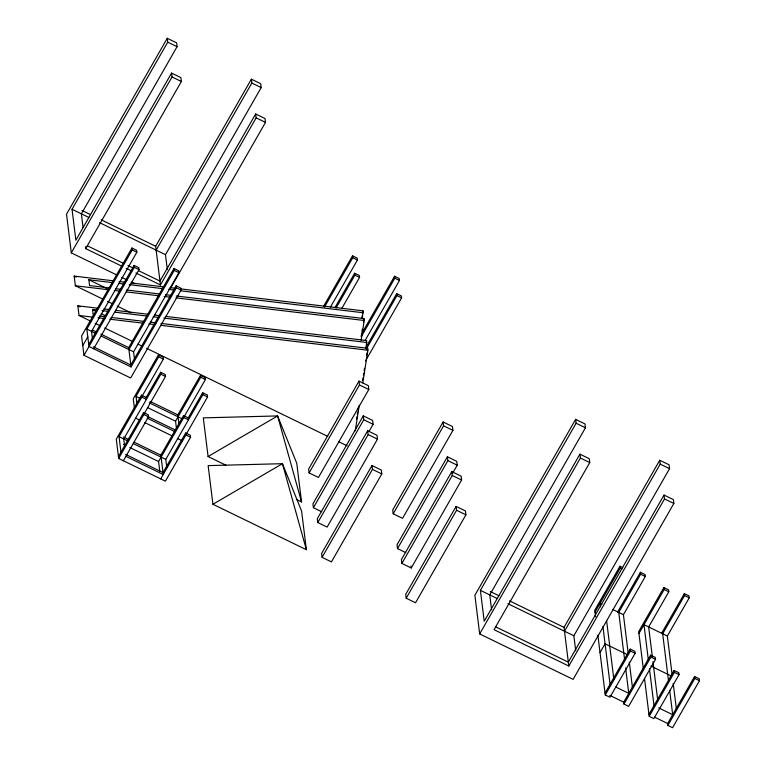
<?xml version="1.0" encoding="UTF-8"?>
<svg xmlns="http://www.w3.org/2000/svg" width="766" height="766" viewBox="0 0 766 766"><rect width="100%" height="100%" fill="white"/><g stroke="black" fill="none" stroke-linecap="round" stroke-linejoin="round"><path stroke-width="1.15" d="M361.935 317.852L362.299 315.515M362.663 313.179L363.036 310.833L180.719 288.906M362.347 318.675L363.036 310.833M361.207 336.284L361.581 333.919M361.954 331.554L362.318 329.198M363.429 322.113L363.994 318.57L176.295 295.992M361.112 340.372L364.223 320.504L363.994 318.57M366.024 348.396L366.713 340.564L165.456 316.358M356.554 419.136L356.927 416.771M357.291 414.406L357.665 412.051M358.038 409.686L358.402 407.33M362.663 380.175L363.036 377.81M363.41 375.445L363.773 373.09M364.147 370.725L364.52 368.369M366.55 355.376L366.924 353.021M367.297 350.656L367.661 348.291L160.956 323.434M355.252 430.875L359.283 405.157M362.768 382.952L367.9 350.225L367.661 348.291M83.082 227.559L81.378 213.81L177.08 46.707L176.601 42.839L167.256 38.3L66.518 214.202L71.295 252.866L116.413 274.793M121.995 266.262L85.677 248.615L181.379 81.502L180.9 77.644L171.555 73.096L75.863 240.198L72.033 209.271L167.735 42.168L167.256 38.3M71.295 252.866L172.034 76.964L171.555 73.096M92.475 339.108L91.527 331.372L136.855 252.215L136.616 250.281L131.944 248.012L81.579 335.958L83.963 355.29L130.689 378.002L181.063 290.055L180.824 288.121L176.151 285.852L130.814 365.009L93.433 346.835M176.151 285.852L176.391 287.786L131.053 366.943L89 346.5L86.855 329.102L132.183 249.946L131.944 248.012M82.766 345.629L87.803 336.829M88.76 344.566L134.098 265.409L138.77 267.679L139.01 269.613L93.672 348.769M83.963 355.29L134.337 267.344L134.098 265.409M135.879 273.012L160.448 284.952L155.661 246.288L251.363 79.185L260.708 83.724L261.187 87.592L165.485 254.695L167.333 269.594M156.14 250.156L251.842 83.054L251.363 79.185M170.674 287.939L265.496 122.388L265.017 118.519L255.672 113.981L159.97 281.084L138.608 270.704M160.448 284.952L256.15 117.849L255.672 113.981M131.053 366.943L128.669 347.611L173.997 268.454L178.669 270.724L178.909 272.658L133.581 351.814L134.395 358.44M128.908 349.545L174.236 270.388L173.997 268.454M141.863 396.616L163.369 359.072L163.129 357.138L158.457 354.869L133.265 398.837L134.414 408.115M136.98 404.103L136.022 396.376L158.696 356.793L158.457 354.869M141.48 395.17L141.72 397.104L146.392 399.373L146.153 397.439L141.48 395.17L116.288 439.138L118.682 458.47L165.408 481.182L190.59 437.214L190.351 435.28L185.678 433.01L163.014 472.584L125.634 454.41M120.961 452.141L119.046 436.677L141.72 397.104M146.076 397.631L160.601 372.266L165.274 374.536L165.513 376.47L144.592 412.998M160.601 372.266L160.841 374.191L123.719 438.947L124.676 446.683M118.443 456.546L143.625 412.568L148.298 414.837L148.537 416.771L123.355 460.749M118.682 458.47L143.864 414.502L143.625 412.568M178.899 423.445L177.836 414.885L200.51 375.302L205.183 377.581L205.422 379.515L184.501 416.043M176.515 428.95L175.558 421.214L200.749 377.236L200.51 375.302M125.873 456.345L163.254 474.518L160.87 455.186L183.534 415.612L188.206 417.882L188.446 419.816L183.773 417.547L183.534 415.612M159.816 471.463L158.581 461.515L183.773 417.547M188.13 418.073L202.655 392.699L207.327 394.978L207.567 396.912L186.483 433.728M166.729 467.126L165.782 459.389L202.894 394.634L202.655 392.699M160.736 478.913L185.918 434.944L185.678 433.01M323.463 306.524L352.504 255.825L357.176 258.094L357.416 260.028L330.328 307.31M324.478 307.099L352.743 257.759L352.504 255.825M335.221 307.147L354.648 273.223L359.321 275.492L359.56 277.426L341.904 308.267M336.054 308.047L354.888 275.157L354.648 273.223M362.174 332.798L394.557 276.258L399.23 278.537L399.469 280.471L365.325 340.094M361.236 336.791L394.796 278.192L394.557 276.258M365.506 348.147L396.702 293.665L401.374 295.935L401.614 297.869L365.468 360.987M366.33 349.047L396.941 295.59L396.702 293.665M358.986 381.095L308.612 469.051L309.091 472.919L318.436 477.457L368.81 389.511L368.331 385.643L358.986 381.095L359.465 384.963L309.091 472.919M368.963 431.545L373.109 424.307L372.63 420.438L363.285 415.89L312.921 503.846L313.399 507.714L321.701 511.745M313.399 507.714L363.764 419.758L363.285 415.89M367.67 430.731L317.306 518.678L317.785 522.546L327.13 527.085L377.494 439.138L377.016 435.27L367.67 430.731L368.149 434.6L317.785 522.546M371.979 465.527L321.605 553.473L322.084 557.342L331.429 561.89L381.803 473.934L381.324 470.065L371.979 465.527L372.458 469.395L322.084 557.342M443.093 421.98L392.719 509.926L393.197 513.795L402.543 518.343L452.917 430.387L452.438 426.528L443.093 421.98L443.571 425.848L393.197 513.795M452.476 473.465L457.216 465.182L456.737 461.324L447.392 456.775L397.027 544.731L397.506 548.59L405.808 552.631M397.506 548.59L447.871 460.644L447.392 456.775M451.787 471.617L401.413 559.563L401.891 563.431L411.237 567.97L461.601 480.023L461.132 476.155L451.787 471.617L452.256 475.475L401.891 563.431M456.086 506.412L405.712 594.359L406.191 598.227L415.536 602.765L465.91 514.819L465.431 510.951L456.086 506.412L456.565 510.271L406.191 598.227M491.59 609.784L489.752 594.895L585.454 427.782L584.975 423.924L575.63 419.375L474.891 595.278L479.669 633.942L573.121 679.365L673.86 503.463L673.381 499.595L664.036 495.056L568.334 662.159L495.707 626.856M664.036 495.056L664.515 498.925L568.812 666.027L494.051 629.69L589.753 462.578L589.274 458.719L579.929 454.171L484.227 621.283L480.406 590.347L576.109 423.244L575.63 419.375M479.669 633.942L580.408 458.039L579.929 454.171M568.812 666.027L564.035 627.364L659.737 460.261L669.082 464.799L669.561 468.668L573.858 635.77L575.697 650.669M564.513 631.232L660.215 464.129L659.737 460.261M622.777 567.587L619.972 566.227L594.789 610.196L595.603 616.754M595.029 612.13L620.211 568.152L619.972 566.227M617.578 612.13L640.395 572.279L645.068 574.548L645.307 576.482L623.428 614.696L628.292 654.001M640.395 572.279L640.635 574.213L618.756 612.417L624.616 659.823M600.027 652.594L605.063 643.804L627.498 654.7M652.383 657.017L648.658 626.961L668.814 591.773L668.574 589.849L663.902 587.57L638.71 631.548L643.383 669.321M638.949 633.482L664.141 589.504L663.902 587.57M605.035 693.058L630.217 649.089L634.89 651.359L635.129 653.293L609.947 697.261L605.274 694.992L597.882 635.253M605.274 694.992L630.456 651.014L630.217 649.089M661.498 633.482L684.325 593.631L688.998 595.9L689.237 597.834L667.349 636.039L672.213 675.353M684.325 593.631L684.565 595.565L662.676 633.769L668.402 680.017M623.725 702.144L650.64 655.141L655.313 657.41L655.552 659.344L628.637 706.348L623.964 704.078L623.725 702.144L609.707 695.327M623.964 704.078L650.88 657.075L650.64 655.141M648.965 714.41L674.147 670.432L678.82 672.711L679.059 674.635L653.867 718.613L649.195 716.344L644.532 678.571M649.195 716.344L674.386 672.366L674.147 670.432M667.655 723.497L694.571 676.493L699.243 678.762L699.482 680.696L672.567 727.7L667.895 725.431L667.655 723.497L654.633 717.168M667.895 725.431L694.81 678.427L694.571 676.493M301.536 501.95L277.608 415.928L203.306 417.863L208.084 456.526L277.608 415.928L296.758 463.286L301.536 501.95L296.346 499.422M212.919 504.277L282.443 463.689L301.593 511.046L306.371 549.71L212.919 504.277L208.141 465.613L282.443 463.689L306.371 549.71M103.247 299.315L75.365 285.756L74.168 276.095L113.244 280.796M119.161 281.505L125.078 282.214M130.996 282.932L164.144 286.915M170.062 287.623L175.979 288.342M109.768 287.997L89.574 285.565L88.856 279.762L112.612 282.625M118.548 283.334L123.307 283.908M129.243 284.626L162.507 288.619M168.443 289.337L174.389 290.055M180.326 290.764L363.275 312.767M115.704 288.705L120.454 289.28M126.4 289.988L159.663 293.991M165.6 294.709L171.536 295.427M75.365 285.756L108.513 289.749M114.431 290.458L120.358 291.166M126.275 291.884L159.424 295.868M164.154 296.442L170.071 297.151M175.998 297.859L364.223 320.504M90.838 321.222L79.042 315.487L77.845 305.816L97.971 308.238M103.889 308.947L108.628 309.521M115.733 310.374L147.694 314.223M154.799 315.075L159.529 315.64M93.251 315.286L92.533 309.493L97.282 310.058M102.031 310.632L107.977 311.35M115.101 312.202L147.177 316.061M153.114 316.779L159.05 317.488M163.809 318.062L366.943 342.498M99.187 316.004L105.124 316.712M111.07 317.43L144.324 321.433M150.27 322.151L156.207 322.859M79.042 315.487L93.251 317.191M97.981 317.766L105.086 318.618M109.825 319.183L142.974 323.175M148.891 323.884L154.809 324.593M160.726 325.311L367.9 350.225M167.735 42.168L177.08 46.707M251.842 83.054L261.187 87.592M172.034 76.964L181.379 81.502M256.15 117.849L265.496 122.388M352.743 257.759L357.416 260.028M394.796 278.192L399.469 280.471M354.888 275.157L359.56 277.426M396.941 295.59L401.614 297.869M576.109 423.244L585.454 427.782M660.215 464.129L669.561 468.668M81.972 210.468L90.512 214.624M101.189 219.813L155.661 246.288M72.033 209.271L88.856 217.448M99.532 222.638L165.485 254.695M580.408 458.039L589.753 462.578M664.515 498.925L673.86 503.463M132.183 249.946L136.855 252.215M174.236 270.388L178.909 272.658M134.337 267.344L139.01 269.613M176.391 287.786L181.063 290.055M87.343 245.781L123.652 263.437M127.922 265.515L133.265 268.11M126.266 268.339L131.608 270.934M359.465 384.963L368.81 389.511M443.571 425.848L452.917 430.387M121.784 277.407L127.156 280.011M131.455 282.099L134.672 283.669M88.856 279.762L107.106 288.638M74.168 276.095L76.313 277.139M363.764 419.758L373.109 424.307M447.871 460.644L457.216 465.182M107.537 301.402L111.826 303.48M117.188 306.084L131.13 312.863M368.149 434.6L377.494 439.138M452.256 475.475L461.601 480.023M640.635 574.213L645.307 576.482M684.565 595.565L689.237 597.834M92.533 309.493L95.75 311.053M101.122 313.667L105.411 315.755M620.211 568.152L622.078 569.061M664.141 589.504L668.814 591.773M77.845 305.816L79.99 306.86M95.128 323.3L100.49 325.914M104.779 327.992L132.662 341.55M138.024 344.154L142.313 346.242M146.603 348.319L327.838 436.419M338.562 441.628L347.142 445.802M158.696 356.793L163.369 359.072M200.749 377.236L205.422 379.515M92.351 329.955L96.621 332.032M100.901 334.11L128.669 347.611M86.855 329.102L95.798 333.449M101.131 336.044L133.581 351.814M372.458 469.395L381.803 473.934M456.565 510.271L465.91 514.819M160.841 374.191L165.513 376.47M202.894 394.634L207.567 396.912M601.932 604.24L600.065 603.34L600.496 606.806M612.743 609.497L623.428 614.696M667.349 636.039L643.986 624.683L648.419 660.531M150.069 401.384L177.836 414.885M136.022 396.376L140.695 398.646M149.246 402.801L181.82 418.629M147.79 407.713L175.558 421.214M650.88 657.075L655.552 659.344M694.81 678.427L699.482 680.696M143.864 414.502L148.537 416.771M185.918 434.944L190.59 437.214M630.456 651.014L635.129 653.293M674.386 672.366L679.059 674.635M147.953 416.704L175.72 430.205M147.12 418.121L174.887 431.622M650.861 666.056L671.418 676.052M135.659 418.169L139.393 419.988M144.602 422.516L172.369 436.017M177.712 438.612L182.385 440.881M490.336 591.543L498.886 595.699M509.562 600.889L564.035 627.364M208.084 456.526L225.97 465.221M480.406 590.347L497.23 598.524M507.906 603.713L573.858 635.77M123.479 437.013L128.822 439.607M134.165 442.212L160.87 455.186M119.046 436.677L127.999 441.025M133.332 443.619L165.782 459.389M123.345 444.385L125.48 445.419M129.751 447.497L158.581 461.515M615.749 687.025L628.762 693.345L625.621 667.914M658.674 707.889L672.692 714.697L669.685 690.425M673.218 683.444L676.359 708.876M652.948 661.642L657.668 699.798M649.424 668.622L654.001 705.62M629.288 662.092L632.438 687.523M606.595 620.632L613.882 679.595M602.928 626.454L610.071 684.268M410.997 566.036L411.237 567.97M85.438 246.681L85.677 248.615"/></g></svg>
